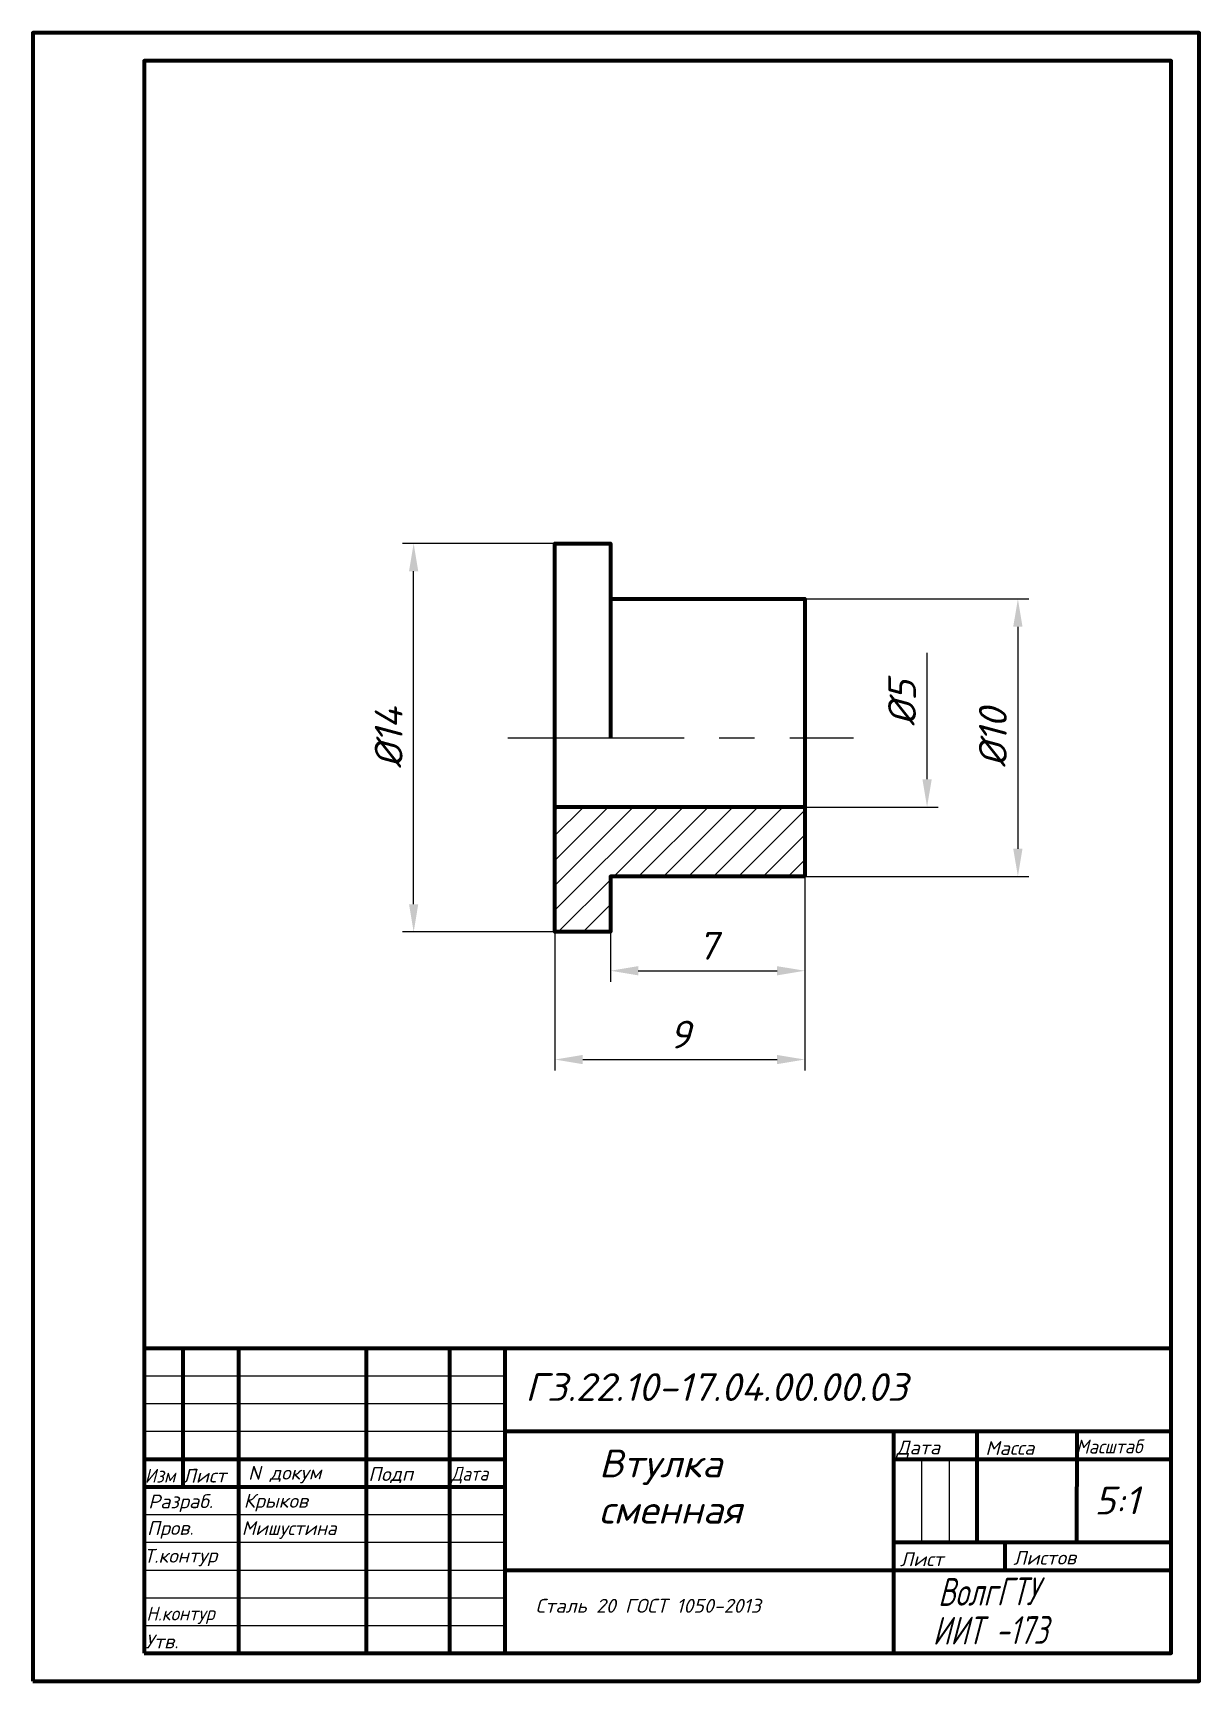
# Model space of a CAD drawing. Header units: millimetres. Extents: x 0 to 210, y 0 to 297.
import ezdxf

# ---------------------------------------------------------------- set-up
doc = ezdxf.new("R2010")
doc.units = ezdxf.units.MM
doc.linetypes.add('осевая', pattern=[50.8, 31.75, -6.35, 6.35, -6.35])
for name, color, linetype, lineweight in [('Осевые', 7, 'осевая', 25), ('Основные', 7, 'Continuous', 80), ('Тонкие', 7, 'Continuous', 25)]:
    doc.layers.add(name, color=color, linetype=linetype, lineweight=lineweight)
doc.styles.get("Standard").update_dxf_attribs({"font": 'simplex.shx', "oblique": 15})
doc.dimstyles.new('Копия Standard', dxfattribs={"dimtxt": 5, "dimasz": 5, "dimexe": 2, "dimexo": 0, "dimgap": 2, "dimtad": 1, "dimtoh": 1, "dimdec": 0, "dimzin": 0, "dimdsep": 46, "dimtxsty": 'Standard', "dimcen": 0.09, "dimclrd": 256, "dimclre": 256, "dimclrt": 256, "dimadec": 0, "dimazin": 0, "dimtfac": 1, "dimtdec": 0, "dimtmove": 1, "dimatfit": 3, "dimfxl": 1, "dimtfillclr": 256, "dimtolj": 1, "dimtzin": 0, "dimlwd": -1, "dimlwe": -1, "dimarcsym": 0})

# ---------------------------------------------------------------- blocks, each defined once
blk = doc.blocks.new('*D9')
at = {"layer": 'Defpoints', "color": 0, "transparency": 16777216}
for p in [(104, 145), (139, 145), (139, 128)]:
    blk.add_point(p, dxfattribs=at)
at = {"layer": 'Тонкие', "transparency": 16777216}
for p, q in [((104, 145), (104, 126)), ((139, 145), (139, 126)), ((109, 128), (134, 128))]:
    blk.add_line(p, q, dxfattribs=at)
for points in [[(109, 128.83), (109, 127.17), (104, 128)], [(134, 128.83), (134, 127.17), (139, 128)]]:
    blk.add_solid(points, dxfattribs=at)
at = {"layer": 'Тонкие', "transparency": 16777216, "insert": (121.5, 132.5), "char_height": 5, "attachment_point": 5}
blk.add_mtext('\\A1;7', dxfattribs=at)
blk = doc.blocks.new('*D10')
at = {"layer": 'Defpoints', "color": 0, "transparency": 16777216}
for p in [(94, 135), (139, 135), (139, 112)]:
    blk.add_point(p, dxfattribs=at)
at = {"layer": 'Тонкие', "transparency": 16777216}
for p, q in [((94, 135), (94, 110)), ((139, 135), (139, 110)), ((99, 112), (134, 112))]:
    blk.add_line(p, q, dxfattribs=at)
for points in [[(99, 112.83), (99, 111.17), (94, 112)], [(134, 112.83), (134, 111.17), (139, 112)]]:
    blk.add_solid(points, dxfattribs=at)
at = {"layer": 'Тонкие', "transparency": 16777216, "insert": (116.5, 116.5), "char_height": 5, "attachment_point": 5}
blk.add_mtext('\\A1;9', dxfattribs=at)
blk = doc.blocks.new('*D11')
at = {"layer": 'Defpoints', "color": 0, "transparency": 16777216}
for p in [(68.56, 205), (94, 205), (94, 135)]:
    blk.add_point(p, dxfattribs=at)
at = {"layer": 'Тонкие', "transparency": 16777216}
for p, q in [((94, 205), (66.56, 205)), ((68.56, 140), (68.56, 200)), ((94, 135), (66.56, 135))]:
    blk.add_line(p, q, dxfattribs=at)
for points in [[(67.72, 200), (69.39, 200), (68.56, 205)], [(67.72, 140), (69.39, 140), (68.56, 135)]]:
    blk.add_solid(points, dxfattribs=at)
at = {"layer": 'Тонкие', "transparency": 16777216, "insert": (64.06, 170), "char_height": 5, "attachment_point": 5, "rotation": 90}
blk.add_mtext('\\A1;%%C14', dxfattribs=at)
blk = doc.blocks.new('*D12')
at = {"layer": 'Defpoints', "color": 0, "transparency": 16777216}
for p in [(139, 195), (139, 145), (177.38, 145)]:
    blk.add_point(p, dxfattribs=at)
at = {"layer": 'Тонкие', "transparency": 16777216}
for p, q in [((139, 195), (179.38, 195)), ((177.38, 190), (177.38, 150)), ((139, 145), (179.38, 145))]:
    blk.add_line(p, q, dxfattribs=at)
for points in [[(176.54, 190), (178.21, 190), (177.38, 195)], [(176.54, 150), (178.21, 150), (177.38, 145)]]:
    blk.add_solid(points, dxfattribs=at)
at = {"layer": 'Тонкие', "transparency": 16777216, "insert": (172.88, 170), "char_height": 5, "attachment_point": 5, "rotation": 90}
blk.add_mtext('\\A1;%%C10', dxfattribs=at)

msp = doc.modelspace()

# ---------------------------------------------------------------- hatches: boundary and pattern name
at = {"layer": 'Тонкие'}
h = msp.add_hatch(dxfattribs=at)
h.set_pattern_fill('ANSI31', color=256)
h.paths.add_polyline_path([(139, 157.5), (94, 157.5), (94, 135), (104, 135), (104, 145), (139, 145)])

# ---------------------------------------------------------------- linework, layer by layer
at = {"layer": 'Осевые'}
msp.add_line((85.5, 170), (147.76, 170), dxfattribs=at)
at = {"layer": 'Основные'}
for p, q in [((104, 195), (104, 170)), ((139, 157.5), (94, 157.5)), ((20, 60), (20, 60)), ((20, 60), (27, 60)), ((27, 60), (27, 35)), ((27, 60), (37, 60)), ((37, 60), (37, 5)), ((37, 60), (60, 60)), ((60, 60), (60, 5)), ((60, 60), (75, 60)), ((75, 60), (75, 5)), ((75, 60), (85, 60)), ((85, 60), (85, 5)), ((85, 60), (195, 60)), ((195, 60), (205, 60)), ((85, 45), (205, 45)), ((155, 45), (155, 5)), ((170, 45), (170, 25)), ((170, 45), (188, 45)), ((188, 45), (187.93, 25)), ((20, 40), (85, 40)), ((155, 40), (205, 40)), ((20, 35), (85, 35)), ((155, 25), (205, 25)), ((175, 25), (175, 20)), ((85, 20), (205, 20))]:
    msp.add_line(p, q, dxfattribs=at)
for points in [[(0, 0), (210, 0), (210, 297), (0, 297)], [(20, 5), (205, 5), (205, 292), (20, 292)], [(139, 145), (104, 145), (104, 135), (94, 135), (94, 205), (104, 205), (104, 195), (139, 195)]]:
    msp.add_lwpolyline(points, close=True, dxfattribs=at)
at = {"layer": 'Тонкие'}
for p, q in [((139, 195), (163.02, 195)), ((161.02, 162.5), (161.02, 185.29)), ((139, 157.5), (163.02, 157.5)), ((20, 55), (85, 55)), ((20, 50), (85, 50)), ((20, 45), (85, 45)), ((160, 40), (160, 25)), ((165, 40), (165, 25)), ((20, 30), (85, 30)), ((20, 25), (85, 25)), ((20, 20), (85, 20)), ((20, 15), (85, 15)), ((20, 10), (85, 10))]:
    msp.add_line(p, q, dxfattribs=at)
msp.add_solid([(160.19, 162.5), (161.86, 162.5), (161.02, 157.5)], dxfattribs=at)

# ---------------------------------------------------------------- texts
at = {"layer": 'Тонкие', "oblique": 15}
for s, height, p in [('Дата', 2.5, (155.52, 40.81)), ('Масса', 2.5, (171.52, 40.72)), ('N докум', 2.5, (38.75, 36.25)), ('Лист', 2.5, (26.96, 35.73)), ('Подп', 2.5, (60.4, 36.03)), ('Разраб.', 2.5, (20.76, 31.09)), ('5:1', 5, (191.17, 30.01)), ('Пров.', 2.5, (20.54, 26.3)), ('Т.контур', 2.5, (19.98, 21.3)), ('Лист', 2.5, (156.15, 20.68)), ('Листов', 2.5, (176.54, 20.93)), ('Утв.', 2.5, (20.2, 5.86))]:
    msp.add_text(s, height=height, rotation=0.421, dxfattribs=at).set_placement(p)
for s, height, width, p in [('Масштаб', 2.5, 0.9, (187.83, 40.97)), ('Изм', 2.5, 0.9, (20.14, 35.74)), ('Дата', 2.5, 0.85, (75.32, 36.09)), ('ВолгГТУ', 5, 0.7, (163.02, 13.54)), ('Н.контур', 2.5, 0.9, (20.42, 10.88)), ('ИИТ -173', 5, 0.7, (162.04, 6.56))]:
    msp.add_text(s, height=height, rotation=0.421, dxfattribs=dict(at, width=width)).set_placement(p)
at = {"layer": 'Тонкие', "oblique": 15, "width": 0.95}
msp.add_text('Мишустина', height=2.5, dxfattribs=at).set_placement((37.6, 26.3))
at = {"layer": 'Тонкие', "insert": (156.52, 176.25), "char_height": 5, "attachment_point": 5, "rotation": 90}
msp.add_mtext('\\A1;%%C5', dxfattribs=at)
at = {"layer": 'Тонкие', "attachment_point": 1}
for s, width, heights, insert, char_height in [('ГЗ.22.10-17.04.00.00.03', 109.5691, [9.91], (88.66, 55.48), 5), ('Втулка^Jсменная', 41.4844, [16.13], (101.94, 41.71), 5), ('Крыков', 4.1737, [0], (37.94, 33.73), 2.5), ('Сталь 20 ГОСТ 1050-2013', 63.3857, [5], (90.51, 14.81), 2.5)]:
    msp.add_mtext_dynamic_manual_height_columns(s, width=width, gutter_width=12.5, heights=heights, dxfattribs=dict(at, insert=insert, char_height=char_height))

# ---------------------------------------------------------------- dimensions: what is measured, and where the dimension line sits
at = {"layer": 'Тонкие'}
dim = msp.add_linear_dim(base=(68.56, 205), p1=(94, 135), p2=(94, 205), angle=90, text='%%C14', dimstyle='Копия Standard', override={"dimtmove": 0}, dxfattribs=at)
dim.commit()
dim.dimension.update_dxf_attribs({"geometry": '*D11', "text_midpoint": (68.56, 170), "dimtype": 160})
dim = msp.add_linear_dim(base=(177.38, 145), p1=(139, 195), p2=(139, 145), angle=90, text='%%C10', dimstyle='Копия Standard', dxfattribs=at)
dim.commit()
dim.dimension.update_dxf_attribs({"geometry": '*D12', "text_midpoint": (172.88, 170)})
for base, p1, p2, text, picture, middle in [((139, 128), (104, 145), (139, 145), '7', '*D9', (121.5, 132.5)), ((139, 112), (94, 135), (139, 135), '9', '*D10', (116.5, 116.5))]:
    dim = msp.add_linear_dim(base=base, p1=p1, p2=p2, text=text, dimstyle='Копия Standard', dxfattribs=at)
    dim.commit()
    dim.dimension.update_dxf_attribs({"geometry": picture, "text_midpoint": middle})

doc.saveas('drawing.dxf')
